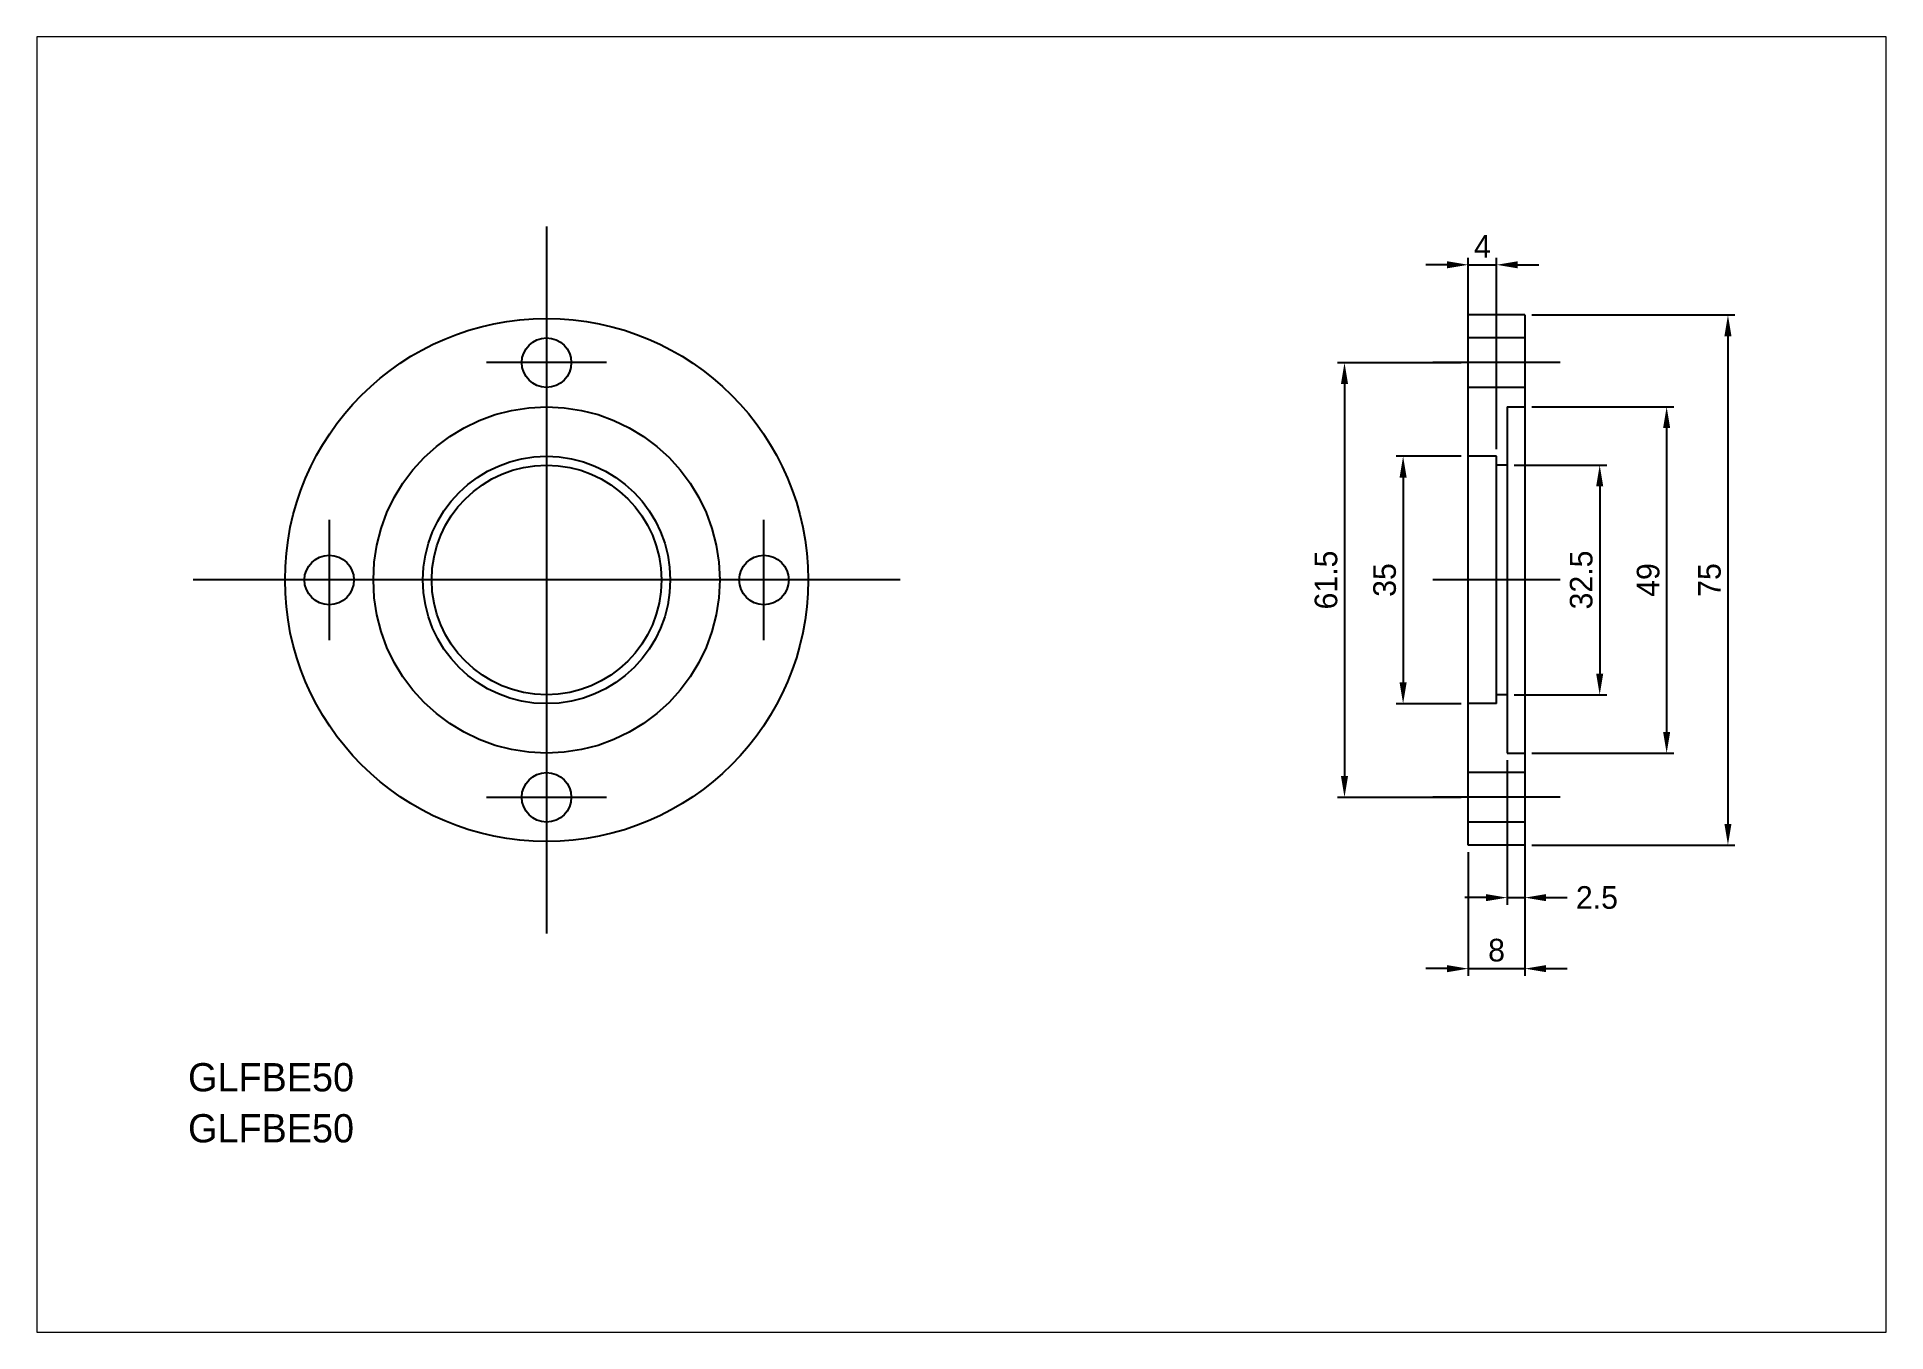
# Paper-space layout 'レイアウト1' of a CAD drawing. Extents: x 1.14 to 10.3, y 0.8 to 7.21.
# The model-space entities are those that its viewports show. They can reach past a viewport. Long polylines and large blocks are cut down to what shows.
import ezdxf

# ---------------------------------------------------------------- set-up
doc = ezdxf.new("R2010")
doc.units = 0
doc.header["$MEASUREMENT"] = 0
doc.linetypes.add('CENTER', pattern=[2, 1.25, -0.25, 0.25, -0.25])
doc.linetypes.add('DASHED', pattern=[0.75, 0.5, -0.25])
doc.layers.get('0').update_dxf_attribs({"linetype": 'CONTINUOUS'})
doc.layers.get('DEFPOINTS').update_dxf_attribs({"color": 2, "linetype": 'CONTINUOUS'})
doc.layers.add('CENTER', color=1, linetype='CONTINUOUS')
doc.layers.add('SIZE', color=7, linetype='CONTINUOUS')
doc.dimstyles.new('MISUMI', dxfattribs={"dimtxt": 3.2, "dimasz": 3, "dimexe": 1, "dimexo": 1, "dimgap": 1, "dimtad": 1, "dimdec": 4, "dimdsep": 46, "dimtxsty": 'STANDARD', "dimcen": 0, "dimadec": 0, "dimazin": 0, "dimtfac": 0.6, "dimtdec": 4, "dimtix": 1, "dimtmove": 2, "dimatfit": 3, "dimfxl": 1, "dimtvp": 1, "dimtolj": 1, "dimarcsym": 0})

# ---------------------------------------------------------------- blocks, each defined once
blk = doc.blocks.new('*D39')
at = {"layer": 'DEFPOINTS', "color": 0, "linetype": 'Continuous'}
for p in [(135.24, 65.4), (126.02, 30.4), (135.24, 30.4)]:
    blk.add_point(p, dxfattribs=at)
at = {"layer": 'SIZE', "color": 0, "linetype": 'Continuous', "lineweight": -2}
for p, q in [((134.24, 65.4), (125.02, 65.4)), ((126.02, 62.4), (126.02, 33.4)), ((134.24, 30.4), (125.02, 30.4))]:
    blk.add_line(p, q, dxfattribs=at)
at = {"layer": 'SIZE', "color": 0, "linetype": 'Continuous'}
for points in [[(125.52, 62.4), (126.52, 62.4), (126.02, 65.4)], [(125.52, 33.4), (126.52, 33.4), (126.02, 30.4)]]:
    blk.add_solid(points, dxfattribs=at)
at = {"layer": 'SIZE', "color": 0, "linetype": 'Continuous', "insert": (123.42, 47.9), "char_height": 3.2, "attachment_point": 5, "rotation": 90}
blk.add_mtext('\\A1;35', dxfattribs=at)
blk = doc.blocks.new('*D38')
at = {"layer": 'DEFPOINTS', "color": 0, "linetype": 'Continuous'}
for p in [(140.74, 64.15), (140.74, 31.65), (153.83, 31.65)]:
    blk.add_point(p, dxfattribs=at)
at = {"layer": 'SIZE', "color": 0, "linetype": 'Continuous', "lineweight": -2}
for p, q in [((141.74, 64.15), (154.83, 64.15)), ((153.83, 61.15), (153.83, 34.65)), ((141.74, 31.65), (154.83, 31.65))]:
    blk.add_line(p, q, dxfattribs=at)
at = {"layer": 'SIZE', "color": 0, "linetype": 'Continuous'}
for points in [[(153.33, 61.15), (154.33, 61.15), (153.83, 64.15)], [(153.33, 34.65), (154.33, 34.65), (153.83, 31.65)]]:
    blk.add_solid(points, dxfattribs=at)
at = {"layer": 'SIZE', "color": 0, "linetype": 'Continuous', "insert": (151.23, 47.9), "char_height": 3.2, "attachment_point": 5, "rotation": 90}
blk.add_mtext('\\A1;32.5', dxfattribs=at)
blk = doc.blocks.new('*D37')
at = {"layer": 'DEFPOINTS', "color": 0, "linetype": 'Continuous'}
for p in [(135.24, 78.65), (117.73, 17.15), (135.24, 17.15)]:
    blk.add_point(p, dxfattribs=at)
at = {"layer": 'SIZE', "color": 0, "linetype": 'Continuous', "lineweight": -2}
for p, q in [((134.24, 78.65), (116.73, 78.65)), ((117.73, 75.65), (117.73, 20.15)), ((134.24, 17.15), (116.73, 17.15))]:
    blk.add_line(p, q, dxfattribs=at)
at = {"layer": 'SIZE', "color": 0, "linetype": 'Continuous'}
for points in [[(117.23, 75.65), (118.23, 75.65), (117.73, 78.65)], [(117.23, 20.15), (118.23, 20.15), (117.73, 17.15)]]:
    blk.add_solid(points, dxfattribs=at)
at = {"layer": 'SIZE', "color": 0, "linetype": 'Continuous', "insert": (115.13, 47.9), "char_height": 3.2, "attachment_point": 5, "rotation": 90}
blk.add_mtext('\\A1;61.5', dxfattribs=at)
blk = doc.blocks.new('*D36')
at = {"layer": 'DEFPOINTS', "color": 0, "linetype": 'Continuous'}
for p in [(143.24, 72.4), (143.24, 23.4), (163.3, 23.4)]:
    blk.add_point(p, dxfattribs=at)
at = {"layer": 'SIZE', "color": 0, "linetype": 'Continuous', "lineweight": -2}
for p, q in [((144.24, 72.4), (164.3, 72.4)), ((163.3, 69.4), (163.3, 26.4)), ((144.24, 23.4), (164.3, 23.4))]:
    blk.add_line(p, q, dxfattribs=at)
at = {"layer": 'SIZE', "color": 0, "linetype": 'Continuous'}
for points in [[(162.8, 69.4), (163.8, 69.4), (163.3, 72.4)], [(162.8, 26.4), (163.8, 26.4), (163.3, 23.4)]]:
    blk.add_solid(points, dxfattribs=at)
at = {"layer": 'SIZE', "color": 0, "linetype": 'Continuous', "insert": (160.7, 47.9), "char_height": 3.2, "attachment_point": 5, "rotation": 90}
blk.add_mtext('\\A1;49', dxfattribs=at)
blk = doc.blocks.new('*D35')
at = {"layer": 'DEFPOINTS', "color": 0, "linetype": 'Continuous'}
for p in [(143.24, 85.4), (143.24, 10.4), (171.97, 10.4)]:
    blk.add_point(p, dxfattribs=at)
at = {"layer": 'SIZE', "color": 0, "linetype": 'Continuous', "lineweight": -2}
for p, q in [((144.24, 85.4), (172.97, 85.4)), ((171.97, 82.4), (171.97, 13.4)), ((144.24, 10.4), (172.97, 10.4))]:
    blk.add_line(p, q, dxfattribs=at)
at = {"layer": 'SIZE', "color": 0, "linetype": 'Continuous'}
for points in [[(171.47, 82.4), (172.47, 82.4), (171.97, 85.4)], [(171.47, 13.4), (172.47, 13.4), (171.97, 10.4)]]:
    blk.add_solid(points, dxfattribs=at)
at = {"layer": 'SIZE', "color": 0, "linetype": 'Continuous', "insert": (169.37, 47.9), "char_height": 3.2, "attachment_point": 5, "rotation": 90}
blk.add_mtext('\\A1;75', dxfattribs=at)
blk = doc.blocks.new('*D34')
at = {"layer": 'DEFPOINTS', "color": 0, "linetype": 'Continuous'}
for p in [(139.24, 92.5), (135.24, 65.4), (139.24, 65.4)]:
    blk.add_point(p, dxfattribs=at)
at = {"layer": 'SIZE', "color": 0, "linetype": 'Continuous', "lineweight": -2}
for p, q in [((132.24, 92.5), (129.24, 92.5)), ((135.24, 66.4), (135.24, 93.5)), ((135.24, 92.5), (139.24, 92.5)), ((139.24, 66.4), (139.24, 93.5)), ((142.24, 92.5), (145.24, 92.5))]:
    blk.add_line(p, q, dxfattribs=at)
at = {"layer": 'SIZE', "color": 0, "linetype": 'Continuous'}
for points in [[(132.24, 93), (132.24, 92), (135.24, 92.5)], [(142.24, 93), (142.24, 92), (139.24, 92.5)]]:
    blk.add_solid(points, dxfattribs=at)
at = {"layer": 'SIZE', "color": 0, "linetype": 'Continuous', "insert": (137.24, 95.1), "char_height": 3.2, "attachment_point": 5}
blk.add_mtext('\\A1;4', dxfattribs=at)
blk = doc.blocks.new('*D33')
at = {"layer": 'DEFPOINTS', "color": 0, "linetype": 'Continuous'}
for p in [(140.74, 23.4), (143.24, 23.4), (143.24, 2.96)]:
    blk.add_point(p, dxfattribs=at)
at = {"layer": 'SIZE', "color": 0, "linetype": 'Continuous', "lineweight": -2}
for p, q in [((140.74, 22.4), (140.74, 1.96)), ((143.24, 22.4), (143.24, 1.96)), ((137.74, 2.96), (134.74, 2.96)), ((140.74, 2.96), (143.24, 2.96)), ((146.24, 2.96), (149.24, 2.96))]:
    blk.add_line(p, q, dxfattribs=at)
at = {"layer": 'SIZE', "color": 0, "linetype": 'Continuous'}
for points in [[(137.74, 3.46), (137.74, 2.46), (140.74, 2.96)], [(146.24, 3.46), (146.24, 2.46), (143.24, 2.96)]]:
    blk.add_solid(points, dxfattribs=at)
at = {"layer": 'SIZE', "color": 0, "linetype": 'Continuous', "insert": (153.44, 2.96), "char_height": 3.2, "attachment_point": 5}
blk.add_mtext('\\A1;2.5', dxfattribs=at)
blk = doc.blocks.new('*D32')
at = {"layer": 'DEFPOINTS', "color": 0, "linetype": 'Continuous'}
for p in [(135.24, 10.4), (143.24, 10.4), (143.24, -7.09)]:
    blk.add_point(p, dxfattribs=at)
at = {"layer": 'SIZE', "color": 0, "linetype": 'Continuous', "lineweight": -2}
for p, q in [((135.24, 9.4), (135.24, -8.09)), ((143.24, 9.4), (143.24, -8.09)), ((132.24, -7.09), (129.24, -7.09)), ((135.24, -7.09), (143.24, -7.09)), ((146.24, -7.09), (149.24, -7.09))]:
    blk.add_line(p, q, dxfattribs=at)
at = {"layer": 'SIZE', "color": 0, "linetype": 'Continuous'}
for points in [[(132.24, -6.59), (132.24, -7.59), (135.24, -7.09)], [(146.24, -6.59), (146.24, -7.59), (143.24, -7.09)]]:
    blk.add_solid(points, dxfattribs=at)
at = {"layer": 'SIZE', "color": 0, "linetype": 'Continuous', "insert": (139.24, -4.49), "char_height": 3.2, "attachment_point": 5}
blk.add_mtext('\\A1;8', dxfattribs=at)

msp = doc.modelspace()

# ---------------------------------------------------------------- linework, layer by layer
at = {"linetype": 'Continuous'}
for p, q in [((135.2393, 10.40461), (135.2393, 85.40461)), ((143.2393, 85.40461), (143.2393, 10.40461))]:
    msp.add_line(p, q, dxfattribs=at)
at = {"color": 7, "linetype": 'Continuous'}
for p, q in [((143.2393, 85.40461), (135.2393, 85.40461)), ((143.2393, 10.40461), (135.2393, 10.40461))]:
    msp.add_line(p, q, dxfattribs=at)
at = {"color": 3, "linetype": 'DASHED'}
for p, q in [((143.2393, 82.15461), (135.2393, 82.15461)), ((143.2393, 75.15461), (135.2393, 75.15461)), ((140.7393, 72.40461), (143.2393, 72.40461)), ((140.7393, 72.40461), (140.7393, 23.40461)), ((139.2393, 65.40461), (135.2393, 65.40461)), ((139.2393, 30.40461), (139.2393, 65.40461)), ((140.7393, 64.15461), (139.2393, 64.15461)), ((140.7393, 31.65461), (139.2393, 31.65461)), ((139.2393, 30.40461), (135.2393, 30.40461)), ((140.7393, 23.40461), (143.2393, 23.40461)), ((143.2393, 20.65461), (135.2393, 20.65461)), ((143.2393, 13.65461), (135.2393, 13.65461))]:
    msp.add_line(p, q, dxfattribs=at)
at = {"linetype": 'Continuous'}
for centre, radius in [((4.85608, 47.90461), 37), ((4.85608, 78.65461), 3.5), ((4.85608, 47.90461), 16.25), ((-25.89392, 47.90461), 3.5), ((35.60608, 47.90461), 3.5), ((4.85608, 17.15461), 3.5)]:
    msp.add_circle(centre, radius, dxfattribs=at)
at = {"color": 3, "linetype": 'DASHED'}
msp.add_circle((4.85608, 47.90461), 24.5, dxfattribs=at)
at = {"linetype": 'DASHED'}
msp.add_circle((4.85608, 47.90461), 17.5, dxfattribs=at)
at = {"layer": 'CENTER', "color": 1, "linetype": 'CENTER'}
for p, q in [((4.85608, 97.90461), (4.85608, -2.09539)), ((13.35608, 78.65461), (-3.64392, 78.65461)), ((148.2393, 78.65461), (130.2393, 78.65461)), ((-25.89392, 56.40461), (-25.89392, 39.40461)), ((35.60608, 39.40461), (35.60608, 56.40461)), ((54.85608, 47.90461), (-45.14392, 47.90461)), ((148.2393, 47.90461), (130.2393, 47.90461)), ((-3.64392, 17.15461), (13.35608, 17.15461)), ((148.2393, 17.15461), (130.2393, 17.15461))]:
    msp.add_line(p, q, dxfattribs=at)

# ---------------------------------------------------------------- texts
for p in [(-45.86411, -24.45285), (-45.86411, -31.67588)]:
    msp.add_text('GLFBE50', height=4).set_placement(p)

# ---------------------------------------------------------------- dimensions: what is measured, and where the dimension line sits
at = {"layer": 'SIZE', "color": 7, "linetype": 'Continuous'}
for base, p1, p2, picture, middle in [((139.2393, 92.49754), (135.2393, 65.40461), (139.2393, 65.40461), '*D34', (137.2393, 95.09754)), ((143.2393, -7.0866), (135.2393, 10.40461), (143.2393, 10.40461), '*D32', (139.2393, -4.4866))]:
    dim = msp.add_linear_dim(base=base, p1=p1, p2=p2, dimstyle='MISUMI', dxfattribs=at)
    dim.commit()
    dim.dimension.update_dxf_attribs({"geometry": picture, "text_midpoint": middle})
for base, p1, p2, picture, middle in [((171.97034, 10.40461), (143.2393, 85.40461), (143.2393, 10.40461), '*D35', (169.37034, 47.90461)), ((117.73364, 17.15461), (135.2393, 78.65461), (135.2393, 17.15461), '*D37', (115.13364, 47.90461)), ((163.30145, 23.40461), (143.2393, 72.40461), (143.2393, 23.40461), '*D36', (160.70145, 47.90461)), ((126.0187, 30.40461), (135.2393, 65.40461), (135.2393, 30.40461), '*D39', (123.4187, 47.90461)), ((153.83281, 31.65461), (140.7393, 64.15461), (140.7393, 31.65461), '*D38', (151.23281, 47.90461))]:
    dim = msp.add_linear_dim(base=base, p1=p1, p2=p2, angle=90, dimstyle='MISUMI', dxfattribs=at)
    dim.commit()
    dim.dimension.update_dxf_attribs({"geometry": picture, "text_midpoint": middle})
dim = msp.add_linear_dim(base=(143.2393, 2.96153), p1=(140.7393, 23.40461), p2=(143.2393, 23.40461), dimstyle='MISUMI', dxfattribs=at)
dim.commit()
dim.dimension.update_dxf_attribs({"geometry": '*D33', "text_midpoint": (153.4393, 2.96153), "dimtype": 160})

psp = doc.layouts.new('レイアウト1')

# ---------------------------------------------------------------- viewports
at = {"layer": 'SIZE', "color": 7, "linetype": 'Continuous'}
psp.add_viewport(center=(5.7217, 4.0083), size=(9.1547, 6.413333), view_center_point=(63.55312, 33.11436), view_height=183.2380874, dxfattribs=at)

doc.saveas('drawing.dxf')
